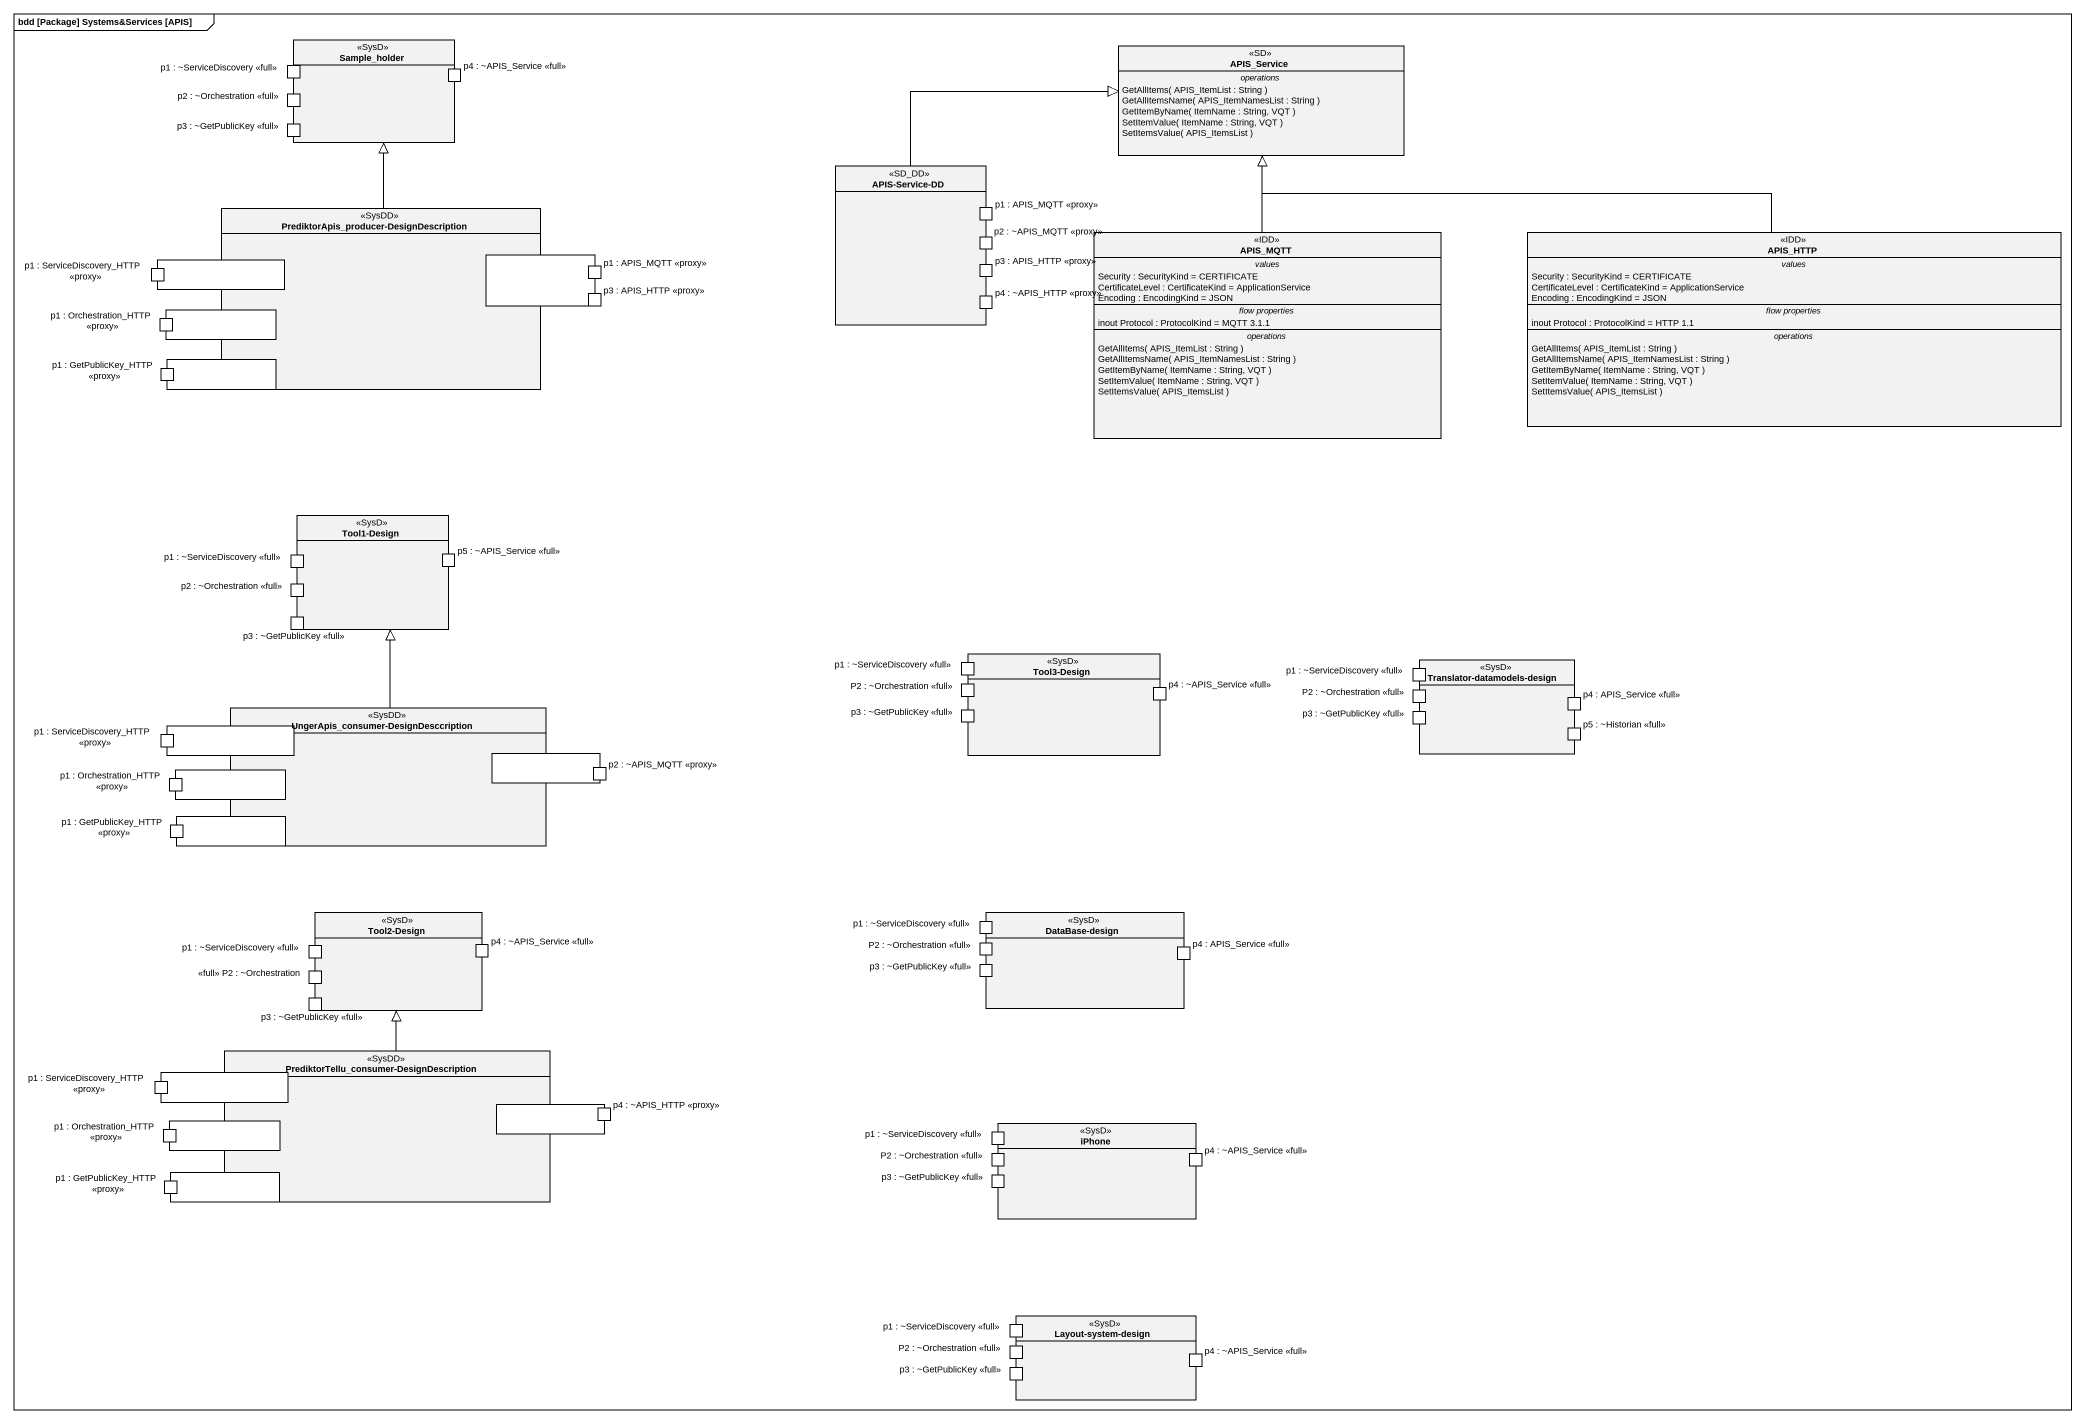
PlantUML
@startuml
mainframe bdd [Package] Systems&Services [APIS]
allowmixing
hide circle
hide empty members
rectangle Sample_holder <<SysD>> {
  port "p1 : ~ServiceDiscovery <<full>>" as p1_ServiceDiscovery_full
  port "p2 : ~Orchestration <<full>>" as p2_Orchestration_full
  port "p4 : ~APIS_Service <<full>>" as p4_APIS_Service_full
  port "p3 : ~GetPublicKey <<full>>" as p3_GetPublicKey_full
}
class APIS_Service <<SD>> {
  -- operations --
  GetAllItems( APIS_ItemList : String )
  GetAllItemsName( APIS_ItemNamesList : String )
  GetItemByName( ItemName : String, VQT )
  SetItemValue( ItemName : String, VQT )
  SetItemsValue( APIS_ItemsList )
}
rectangle "APIS-Service-DD" as APIS_Service_DD <<SD_DD>> {
  port "p1 : APIS_MQTT <<proxy>>" as p1_APIS_MQTT_proxy
  port "p2 : ~APIS_MQTT <<proxy>>" as p2_APIS_MQTT_proxy
  port "p3 : APIS_HTTP <<proxy>>" as p3_APIS_HTTP_proxy_2
  port "p4 : ~APIS_HTTP <<proxy>>" as p4_APIS_HTTP_proxy
}
rectangle "PrediktorApis_producer-DesignDescription" as PrediktorApis_producer <<SysDD>> {
  port " " as port1
  port " " as port2
  port " " as port3
  port " " as port4
}
class APIS_MQTT <<IDD>> {
  -- values --
  Security : SecurityKind = CERTIFICATE
  CertificateLevel : CertificateKind = ApplicationService
  Encoding : EncodingKind = JSON
  -- flow properties --
  inout Protocol : ProtocolKind = MQTT 3.1.1
  -- operations --
  GetAllItems( APIS_ItemList : String )
  GetAllItemsName( APIS_ItemNamesList : String )
  GetItemByName( ItemName : String, VQT )
  SetItemValue( ItemName : String, VQT )
  SetItemsValue( APIS_ItemsList )
}
class APIS_HTTP <<IDD>> {
  -- values --
  Security : SecurityKind = CERTIFICATE
  CertificateLevel : CertificateKind = ApplicationService
  Encoding : EncodingKind = JSON
  -- flow properties --
  inout Protocol : ProtocolKind = HTTP 1.1
  -- operations --
  GetAllItems( APIS_ItemList : String )
  GetAllItemsName( APIS_ItemNamesList : String )
  GetItemByName( ItemName : String, VQT )
  SetItemValue( ItemName : String, VQT )
  SetItemsValue( APIS_ItemsList )
}
rectangle "p1 : ServiceDiscovery_HTTP <<proxy>>" as p1_ServiceDiscovery_HTTP
rectangle "p1 : APIS_MQTT <<proxy>>" as p1_APIS_MQTT_proxy_2
rectangle "p3 : APIS_HTTP <<proxy>>" as p3_APIS_HTTP_proxy
rectangle "p1 : Orchestration_HTTP <<proxy>>" as p1_Orchestration_HTTP_proxy
rectangle "p1 : GetPublicKey_HTTP <<proxy>>" as p1_GetPublicKey_HTTP_proxy
rectangle "Tool1-Design" as Tool1_Design <<SysD>> {
  port "p1 : ~ServiceDiscovery <<full>>" as p1_ServiceDiscovery_full_2
  port "p5 : ~APIS_Service <<full>>" as p5_APIS_Service_full
  port "p2 : ~Orchestration <<full>>" as p2_Orchestration_full_2
  port "p3 : ~GetPublicKey <<full>>" as p3_GetPublicKey_full_2
}
rectangle "Tool3-Design" as Tool3_Design <<SysD>> {
  port "p1 : ~ServiceDiscovery <<full>>" as p1_ServiceDiscovery_full_3
  port "P2 : ~Orchestration <<full>>" as P2_Orchestration_full
  port "p3 : ~GetPublicKey <<full>>" as p3_GetPublicKey_full_3
  port "p4 : ~APIS_Service <<full>>" as p4_APIS_Service_full_2
}
rectangle "Translator-datamodels-design" as Translator_datamodels_design <<SysD>> {
  port "p1 : ~ServiceDiscovery <<full>>" as p1_ServiceDiscovery_full_4
  port "P2 : ~Orchestration <<full>>" as P2_Orchestration_full_2
  port "p3 : ~GetPublicKey <<full>>" as p3_GetPublicKey_full_4
  port "p4 : APIS_Service <<full>>" as p4_APIS_Service_full_3
  port "p5 : ~Historian <<full>>" as p5_Historian_full
}
rectangle "UngerApis_consumer-DesignDesccription" as UngerApis_consumer <<SysDD>> {
  port " " as port5
  port " " as port6
  port " " as port7
  port " " as port8
}
rectangle "p1 : ServiceDiscovery_HTTP <<proxy>>" as p1_ServiceDiscovery_HTTP_2
rectangle "p1 : Orchestration_HTTP <<proxy>>" as p1_Orchestration_HTTP_proxy_2
rectangle "p2 : ~APIS_MQTT <<proxy>>" as p2_APIS_MQTT_proxy_2
rectangle "p1 : GetPublicKey_HTTP <<proxy>>" as p1_GetPublicKey_HTTP_proxy_2
rectangle "Tool2-Design" as Tool2_Design <<SysD>> {
  port "p1 : ~ServiceDiscovery <<full>>" as p1_ServiceDiscovery_full_5
  port "p4 : ~APIS_Service <<full>>" as p4_APIS_Service_full_4
  port "<<full>> P2 : ~Orchestration" as full_P2_Orchestration
  port "p3 : ~GetPublicKey <<full>>" as p3_GetPublicKey_full_6
}
rectangle "DataBase-design" as DataBase_design <<SysD>> {
  port "p1 : ~ServiceDiscovery <<full>>" as p1_ServiceDiscovery_full_6
  port "P2 : ~Orchestration <<full>>" as P2_Orchestration_full_3
  port "p4 : APIS_Service <<full>>" as p4_APIS_Service_full_5
  port "p3 : ~GetPublicKey <<full>>" as p3_GetPublicKey_full_5
}
rectangle "PrediktorTellu_consumer-DesignDescription" as PrediktorTellu_consumer <<SysDD>> {
  port " " as port9
  port " " as port10
  port " " as port11
  port " " as port12
}
rectangle "p1 : ServiceDiscovery_HTTP <<proxy>>" as p1_ServiceDiscovery_HTTP_3
rectangle "p4 : ~APIS_HTTP <<proxy>>" as p4_APIS_HTTP_proxy_2
rectangle "p1 : Orchestration_HTTP <<proxy>>" as p1_Orchestration_HTTP_proxy_3
rectangle iPhone <<SysD>> {
  port "p1 : ~ServiceDiscovery <<full>>" as p1_ServiceDiscovery_full_7
  port "P2 : ~Orchestration <<full>>" as P2_Orchestration_full_4
  port "p3 : ~GetPublicKey <<full>>" as p3_GetPublicKey_full_7
  port "p4 : ~APIS_Service <<full>>" as p4_APIS_Service_full_6
}
rectangle "p1 : GetPublicKey_HTTP <<proxy>>" as p1_GetPublicKey_HTTP_proxy_3
rectangle "Layout-system-design" as Layout_system_design <<SysD>> {
  port "p1 : ~ServiceDiscovery <<full>>" as p1_ServiceDiscovery_full_8
  port "P2 : ~Orchestration <<full>>" as P2_Orchestration_full_5
  port "p3 : ~GetPublicKey <<full>>" as p3_GetPublicKey_full_8
  port "p4 : ~APIS_Service <<full>>" as p4_APIS_Service_full_7
}
APIS_Service_DD -right-|> APIS_Service
PrediktorApis_producer -up-|> Sample_holder
APIS_MQTT -up-|> APIS_Service
APIS_HTTP -left-|> APIS_Service
UngerApis_consumer -up-|> Tool1_Design
PrediktorTellu_consumer -up-|> Tool2_Design
@enduml
